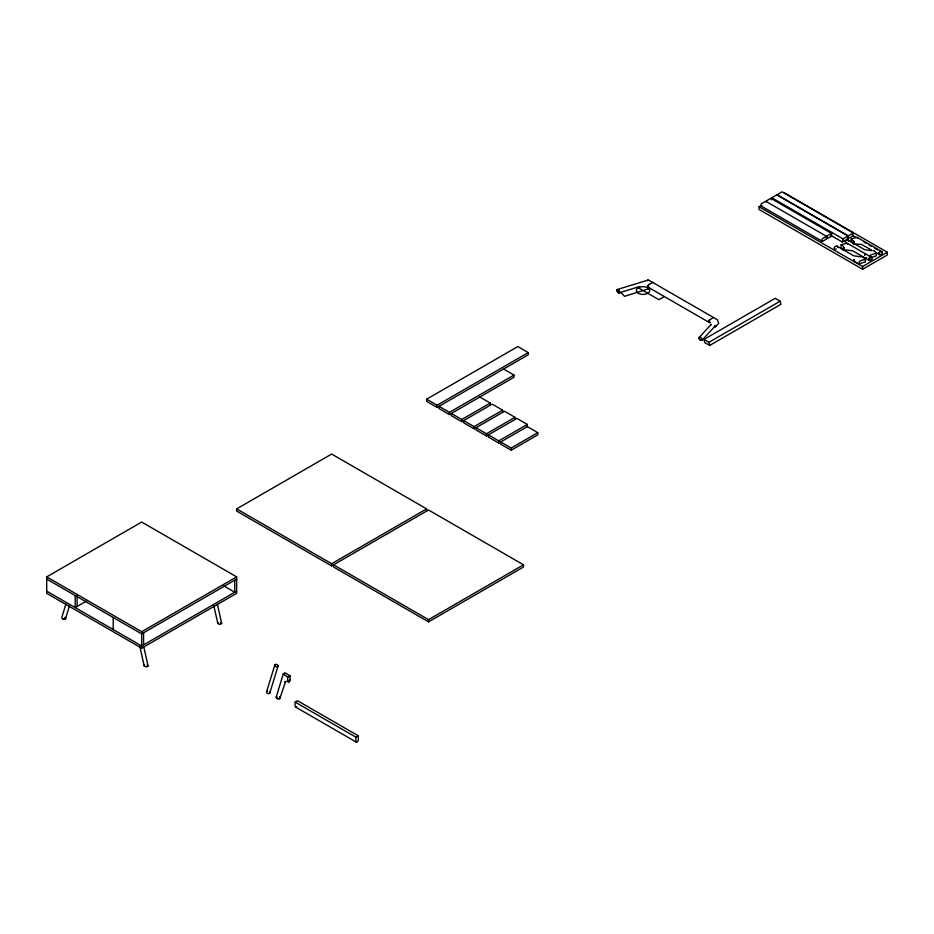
<?xml version="1.0" encoding="UTF-8"?>
<svg xmlns="http://www.w3.org/2000/svg" width="934" height="934" viewBox="0 0 934 934"><rect width="100%" height="100%" fill="white"/><g stroke="black" fill="none" stroke-linecap="round" stroke-linejoin="round"><path stroke-width="1.4" d="M862.152 257.329L862.923 256.617L865.339 259.197L865.339 261.94L858.825 263.96L853.874 261.1L853.874 259.734L854.085 260.341M858.825 263.96L859.607 261.17L865.339 259.197M864.814 253.639L864.814 255.005L864.814 253.639L865.024 254.246M869.776 257.866L870.558 255.075L876.279 253.102L876.279 255.846L871.072 257.469M616.965 289.61L618.366 290.007A1.705 0.981 60 0 1 619.557 291.863L619.557 292.225A1.705 0.981 60 0 1 618.366 292.751L616.767 291.128L616.965 289.61L648.406 279.978L717.44 319.79L718.701 323.257L715.386 326.818C712.56 326.853 716.775 324.6 715.386 326.818L715.374 325.452M848.679 241.194L848.667 240.879A1.705 1.226 -43 0 0 847.185 240.131L845.188 241.451L845.76 243.12M878.812 253.663L878.824 253.523A1.658 0.957 -60 0 1 879.968 251.631C882.84 250.464 883.26 254.352 880.318 254.585A1.705 1.226 -43 0 1 878.824 253.838L878.824 253.838A1.658 0.957 -60 0 0 879.816 254.48M647.472 280.76L647.834 280.013M710.856 324.156L710.669 325.172L710.856 324.483M65.905 604.053L61.714 617.759L62.811 618.705M143.649 646.363L148.086 665.989L146.871 666.923L144.665 666.351A1.705 0.981 0 0 1 144.291 665.277M217.365 604.298L221.697 623.492L220.027 624.449L218.171 623.41A1.658 0.642 -12.7 0 1 218.136 622.546L218.241 622.476M288.793 682.03A1.658 1.051 -65.3 0 1 287.614 681.283L290.112 679.952L290.112 675.807L284.893 672.795L283.282 673.916L276.16 697.219L277.164 698.492A1.705 0.981 0 0 0 279.406 698.574L279.535 698.515M283.282 673.916L287.742 677.185L290.112 675.807M854.365 244.101L853.863 241.544L851.224 238.87L856.945 237.283L882.058 251.713M873.115 250.756L873.874 250.522L876.279 253.102M771.321 199.841L771.799 197.739L776.749 194.879L847.99 235.998L847.278 239.162L842.316 242.023L831.073 235.531M842.316 242.023L843.028 238.87L847.99 235.998M848.294 235.823L847.582 238.987L852.544 236.115L853.256 232.963L782.015 191.832L777.053 194.704L848.294 235.823L853.256 232.963M65.088 617.666L65.193 617.339A1.658 1.191 17 0 1 65.123 619.02L65.24 618.962A1.705 0.981 0 0 0 65.088 617.666L64.878 617.549M65.602 618.425L69.431 605.874M266.61 691.802L274.806 665.02M269.821 692.958L278.005 666.176A1.705 1.226 17 0 0 276.009 664.319A1.705 1.226 17 0 0 275.203 666.292A1.705 1.226 17 0 0 278.005 666.176M277.164 698.492L277.258 698.165A1.658 1.191 17 0 0 279.78 696.927M280.037 697.885L285.664 681.423L284.882 682.077L286.224 681.376M701.913 340.291L701.714 338.54L700.313 337.314A1.705 0.981 60 0 0 699.122 337.839L699.122 338.155A1.705 0.981 60 0 0 700.313 340.058L701.913 340.291L715.211 326.024M710.879 324.682L699.403 337.256M276.16 697.219L276.919 696.647M700.313 337.314L700.547 337.069A1.658 1.191 43 0 0 699.134 337.839L699.122 338.155A1.658 1.191 43 0 0 700.547 339.824M65.24 618.962L65.123 619.032A1.658 1.191 17 0 1 62.858 618.682M46.7 576.885L141.688 522.048L236.664 576.885L236.664 593.335L141.688 648.173L46.7 593.335L46.7 576.885L141.688 631.723L236.664 576.885M783.766 192.474L887.3 252.238L887.3 254.982L862.607 269.249L759.073 209.473L759.073 206.729L761.502 205.328M523.519 564.825L428.531 619.662L333.543 564.825L333.543 567.02L428.531 621.857L523.519 567.02L523.519 564.825L428.531 509.987L331.652 565.922L236.664 511.085L236.664 508.89L331.652 454.052L426.628 508.89L426.628 511.085M426.628 399.215L517.821 346.561L528.259 352.597L528.259 354.792L437.077 407.434L426.628 401.398L426.628 399.215L437.077 405.239L528.259 352.597M87.002 600.772L75.199 607.59L75.199 595.53M648.838 287.263A1.67 0.864 -64.8 0 1 647.962 286.446A1.681 0.969 -60 0 1 649.13 284.461L652.691 282.407M449.429 412.373L514.015 375.083L514.015 377.278L449.429 414.568L438.98 408.532L438.98 406.337L449.429 412.373L449.429 414.568M663.642 296.954L658.89 299.697L638.097 287.684M502.62 412.373L502.62 410.178L492.171 404.142L461.781 421.689L451.332 415.665L451.332 413.47L461.781 419.494L490.268 403.044L490.268 405.239M514.961 419.494L514.961 417.311L504.523 411.275L474.122 428.823L463.673 422.787L463.673 420.592L474.122 426.628L502.62 410.178M826.508 236.337L822.947 238.392A1.681 0.969 -60 0 0 821.757 240.458A1.681 0.969 -60 0 0 822.947 241.135L826.508 239.081L826.508 236.337L765.728 201.242L762.156 203.297A1.681 0.969 -60 0 0 760.976 205.363A1.681 0.969 -60 0 0 762.156 206.04M831.564 233.418L828.003 235.473A1.681 0.969 -60 0 0 826.812 237.54A1.681 0.969 -60 0 0 828.003 238.217L831.564 236.162L831.564 233.418L770.784 198.323L767.211 200.378A1.681 0.969 -60 0 0 766.067 202.059M527.313 424.433L498.814 440.883L488.377 434.859L488.377 437.054L498.814 443.078L527.313 426.628L527.313 424.433L516.864 418.409L486.474 435.956L476.025 429.92L476.025 427.725L486.474 433.761L514.961 417.311M236.664 579.08L141.688 633.917L46.7 579.08M236.664 591.14L141.688 645.978L46.7 591.14M713.483 317.502L709.992 319.65A1.681 0.969 -60 0 0 708.731 321.611A1.681 0.969 -60 0 0 709.922 322.3M511.167 448.016L537.762 432.664L537.762 434.859L511.167 450.211L500.717 444.175L500.717 441.98L511.167 448.016L511.167 450.211M703.979 339.439L775.22 298.308L780.182 301.168L780.894 304.321L709.653 345.452L704.691 342.591L703.979 339.439L708.941 342.299L709.653 345.452M708.941 342.299L780.182 301.168M236.664 508.89L331.652 563.727L426.628 508.89M864.184 259.01L866.612 257.609M759.073 206.729L862.607 266.505L887.3 252.238M295.144 702.111L297.514 700.734L358.306 735.829L358.306 739.95A1.681 0.969 -60 0 1 357.115 742.005A1.681 0.969 -60 0 1 355.924 741.316L355.924 737.206L295.144 702.111L295.144 706.221A1.681 0.969 -60 0 0 296.638 706.688M355.924 737.206L358.306 735.829M279.406 698.574L279.686 698.422A1.705 0.981 0 0 0 279.686 697.219M288.793 682.054L289.061 681.89A1.658 1.051 -65.3 0 0 290.007 679.894L290.112 679.952M649.223 288.629L624.531 296.312L621.344 292.891M618.366 292.751L618.798 292.611A1.658 0.642 72.7 0 0 619.557 292.097L619.557 291.91M619.265 292.832L639.603 286.516M837.74 247.113L837.728 246.973A1.705 1.226 -43 0 0 836.234 246.226C833.7 246.097 833.35 250.464 836.234 248.969M841.114 244.708C844.71 245.222 845.749 254.935 841.114 247.452L841.114 244.708L847.161 243.237L871.947 257.55L872.204 259.115L870.208 260.423A1.705 1.226 -43 0 1 868.725 259.675L868.713 259.36A1.658 0.957 -60 0 1 869.858 257.469L871.947 257.55M851.224 238.87L851.224 241.614L853.863 244.264M855.859 243.996L861.452 244.416L871.62 250.102M845.749 249.833L852.719 250.872L869.04 260.294M871.644 250.721L864.674 249.693L848.352 240.272M860.693 256.815L853.723 255.788L837.401 246.366M287.625 681.271L287.742 677.185M649.107 284.473L648.978 284.415A1.67 0.864 -64.8 0 0 647.962 286.446A1.681 0.969 -60 0 0 649.13 287.205M852.415 235.391L856.174 237.563M863.705 241.906L866.203 243.354M868.713 244.801L871.224 246.249M874.995 248.421L877.493 249.88M876.641 253.009L879.151 254.457M847.185 240.131L847.535 240.33A1.658 0.957 -60 0 1 848.632 241.334M771.799 197.739L843.028 238.87M870.208 260.423L869.858 260.224A1.658 0.957 -60 0 1 868.725 259.664L868.725 259.36A1.705 1.226 -43 0 1 870.208 257.691M761.315 206.122L822.107 241.217M648.289 287.287L709.081 322.382M503.566 369.047L514.015 375.083M479.819 397.02L490.268 403.044M527.313 426.628L537.762 432.664M223.611 585.805L234.761 592.238L234.761 580.177M220.646 622.476L221.697 623.492M295.483 706.991L356.274 742.086M147.035 664.973L148.086 665.989M709.887 322.312L709.992 322.393A1.67 1.062 -54.7 0 1 708.743 321.635A1.67 1.062 -54.7 0 1 709.992 319.673M857.272 237.399L857.727 238.228M847.161 243.237L847.617 244.066M617.666 291.396L619.569 293.439M213.688 605.104L217.75 623.106M139.761 646.223L144.14 665.603M862.607 266.505L862.607 269.249M853.781 241.416L853.781 244.159M853.874 259.734L853.874 261.1M853.629 241.451L853.629 244.194M843.671 247.253L843.671 249.997M843.519 247.288L843.519 250.032M498.814 440.883L498.814 443.078M486.474 433.761L486.474 435.956M474.122 426.628L474.122 428.823M461.781 419.494L461.781 421.689M437.077 405.239L437.077 407.434M428.531 619.662L428.531 621.857M331.652 563.727L331.652 565.922M143.579 632.82L143.579 644.88M141.688 631.723L141.688 648.173M113.189 617.467L113.189 629.528M77.09 595.775L77.09 606.493M269.424 691.685A1.705 1.226 17 0 1 269.261 693.507A1.705 1.226 17 0 1 266.832 692.888A1.705 1.226 17 0 1 267.416 691.172M878.824 253.523A1.705 1.226 -43 0 1 880.318 251.853M836.584 246.413A1.658 0.957 -60 0 1 837.716 246.985M618.798 289.914A1.658 0.642 72.7 0 1 619.557 292.097M218.276 623.842A1.705 0.981 0 0 1 218.124 622.546M144.548 665.919A1.658 0.642 -12.7 0 1 144.291 665.241M64.925 619.137A1.705 0.981 0 0 1 62.683 619.055M638.447 287.73L637.338 288.513A6.713 3.876 0 0 0 638.798 293.556A6.713 3.876 0 0 0 647.659 293.369L648.768 292.587A6.713 3.876 0 0 0 647.297 287.544A6.713 3.876 0 0 0 638.447 287.73"/></g></svg>
